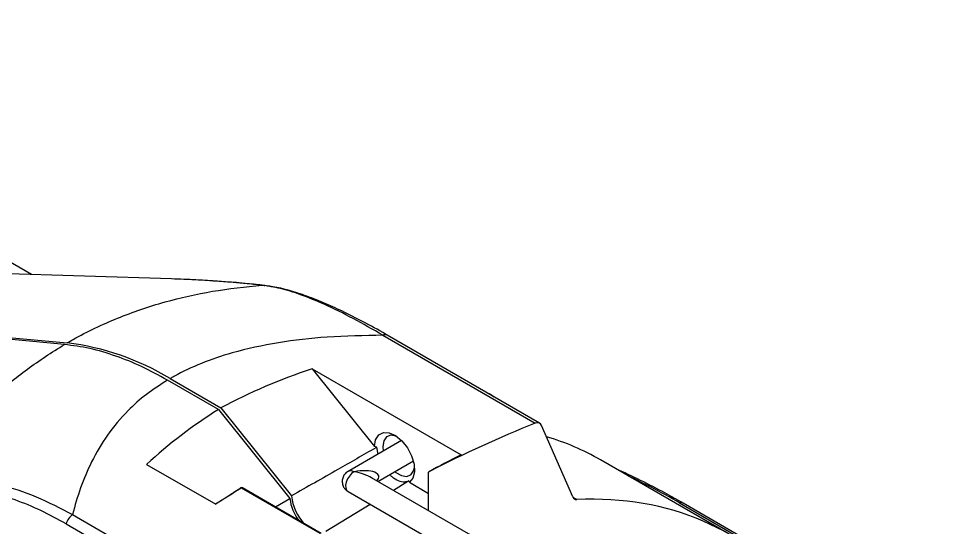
# Model space of a CAD drawing. Extents: x 12.3 to 108.7, y 1.1 to 80.4.
# Drawn here: x 26.552 to 31.41, y 60.987 to 63.682 of the extents above; entities that cross this region are included whole.
import ezdxf

# ---------------------------------------------------------------- set-up
doc = ezdxf.new("R2010")
doc.units = 0
doc.header["$MEASUREMENT"] = 0
doc.layers.add('OBJECT', color=7, linetype='CONTINUOUS')

msp = doc.modelspace()

# ---------------------------------------------------------------- linework, layer by layer
at = {"layer": 'OBJECT'}
for p, q in [((26.6224, 62.3263), (24.2745, 63.6817)), ((27.3633, 62.3031), (26.4154, 62.3328)), ((25.5583, 62.0823), (26.8103, 61.9644)), ((28.4826, 62.0051), (29.2891, 61.5395)), ((29.3132, 61.5393), (28.5064, 62.0051)), ((28.1085, 61.828), (28.8977, 61.3724)), ((28.1085, 61.828), (28.4388, 61.417)), ((27.6117, 61.6119), (27.3421, 61.7676)), ((27.3561, 61.7758), (27.6253, 61.6204)), ((29.0608, 61.6873), (29.0466, 61.6955)), ((29.0608, 61.6873), (29.0714, 61.6789)), ((27.6117, 61.6119), (27.9905, 61.1407)), ((27.6253, 61.6204), (27.9993, 61.1552)), ((29.4888, 61.1495), (29.3226, 61.5283)), ((28.5818, 61.4483), (28.2985, 61.2847)), ((28.4516, 61.4129), (28.4388, 61.417)), ((28.4572, 61.3764), (28.4516, 61.4129)), ((28.482, 61.416), (28.4843, 61.392)), ((27.2317, 61.3218), (27.5974, 61.1107)), ((28.4562, 61.2314), (28.6443, 61.34)), ((30.3169, 60.9523), (29.6362, 61.3453)), ((28.7243, 61.0772), (28.7243, 61.2814)), ((29.1943, 60.8069), (28.4234, 61.2503)), ((28.6231, 61.2269), (28.6212, 61.2342)), ((28.6231, 61.2269), (28.7243, 61.1685)), ((28.1512, 60.9558), (27.7337, 61.1968)), ((28.1566, 60.9566), (27.7391, 61.1976)), ((28.2986, 61.1779), (29.0367, 60.7534)), ((27.9146, 61.0963), (27.9905, 61.1407)), ((29.4896, 61.1478), (29.5107, 61.1356)), ((30.0541, 61.1184), (31.3917, 60.3462)), ((31.4104, 60.3445), (30.0729, 61.1166)), ((28.4163, 61.1101), (28.1806, 60.9674)), ((26.8388, 61.0562), (27.6383, 60.5947)), ((26.8056, 61.0068), (27.6053, 60.5452))]:
    msp.add_line(p, q, dxfattribs=at)
at = {"layer": 'OBJECT', "flags": 128}
for points in [[(26.7962, 61.9561), (25.8081, 62.0492), (25.5442, 62.0741)], [(29.0596, 61.6857), (29.0465, 61.6955), (29.0336, 61.7007)], [(28.4388, 61.417), (28.4446, 61.4525), (28.4607, 61.4779), (28.4855, 61.4906), (28.5165, 61.4892), (28.5504, 61.474), (28.5837, 61.4464), (28.6131, 61.4093), (28.6353, 61.3667), (28.6483, 61.3227), (28.6505, 61.2822), (28.6418, 61.2491), (28.6231, 61.2269)], [(28.5563, 61.47), (28.5518, 61.4718), (28.5243, 61.4761), (28.5018, 61.4673), (28.4871, 61.4465), (28.482, 61.416)], [(28.5468, 61.2838), (28.5518, 61.2797), (28.5812, 61.2627), (28.6087, 61.2584), (28.6312, 61.2672), (28.6459, 61.2881), (28.6502, 61.3058)], [(28.6212, 61.2342), (28.6159, 61.2311), (28.5384, 61.1841)]]:
    msp.add_lwpolyline(points, dxfattribs=at)
at = {"layer": 'OBJECT'}
for centre, radius, start, end in [((28.4944, 61.9807), 0.0272, 63.8373, 115.8344), ((26.6473, 60.6084), 1.3657, 58.7363, 83.1449), ((28.9803, 60.2067), 1.314, 60.0537, 73.6958), ((27.7317, 61.1938), 0.0046, 128.3412, 189.319), ((27.7341, 61.1889), 0.01, 60.0027, 121.743), ((27.7308, 61.1932), 0.00467, 51.6112, 115.0582), ((27.737, 61.1928), 0.00517, 65.9959, 129.3857), ((28.2212, 61.1671), 0.2322, 186.526, 217.5482), ((28.2417, 61.1782), 0.2435, 185.4382, 224.3968), ((30.0614, 61.0952), 0.0244, 61.8723, 107.4418), ((26.899, 60.9799), 0.0972, 128.2613, 163.8902)]:
    msp.add_arc(centre, radius, start, end, dxfattribs=at)
for centre, major_axis, ratio, start_param, end_param in [((37.4233, 49.4318), (-10.3016, 11.8412), 0.415023, 6.112146, 6.189724), ((37.4233, 49.4318), (-10.1086, 11.9632), 0.406256, 6.225497, 6.300575), ((28.4601, 54.6062), (4.0525, 6.8978), 0.582398, 0.643949, 0.74343), ((29.2829, 61.4875), (0.0304, 0.0517), 0.582398, 5.88446, 6.927135), ((28.4669, 54.6022), (3.8966, 6.9876), 0.567218, 0.699312, 0.730563), ((28.331, 61.2313), (0.0331, 0.053), 0.601036, 0.806091, 3.163287), ((28.331, 61.2313), (-0.0332, 0.053), 0.600021, 5.478088, 6.261568), ((28.331, 61.2313), (0.1304, 0.0287), 0.375112, 5.801823, 7.772292), ((28.331, 61.2313), (0.1304, -0.0284), 0.375149, 0.868617, 1.653014), ((28.331, 61.2313), (0.1304, -0.0284), 0.375149, 0.796181, 0.868617), ((28.0365, 54.8508), (4.101, 6.858), 0.587369, 0.848197, 0.87088), ((28.0435, 54.8467), (4.106, 6.8667), 0.587356, 0.848185, 0.87192), ((29.5285, 61.1903), (0.0304, 0.0517), 0.582398, 2.742868, 3.503002), ((28.3627, 57.6061), (1.9629, 3.3411), 0.582398, 6.066466, 6.644595)]:
    msp.add_ellipse(centre, major_axis=major_axis, ratio=ratio, start_param=start_param, end_param=end_param, dxfattribs=at)
for points, knots in [([(27.8432, 62.2698), (27.8134, 62.2729), (27.7597, 62.2784), (27.6772, 62.2854), (27.6146, 62.2903), (27.5594, 62.2936), (27.5029, 62.2973), (27.435, 62.3006), (27.3849, 62.3023), (27.3633, 62.3031)], [0, 0, 0, 0, 0.189758, 0.341406, 0.51412, 0.577661, 0.683919, 0.863467, 1, 1, 1, 1]), ([(27.8586, 62.2683), (27.778, 62.2769), (27.6846, 62.2869), (27.5879, 62.2916), (27.5747, 62.2923)], [0, 0, 0, 0, 0.8631941, 1, 1, 1, 1]), ([(26.8103, 61.9644), (26.8212, 61.9705), (26.9069, 62.0194), (27.0759, 62.1), (27.3233, 62.1841), (27.5794, 62.2427), (27.755, 62.2607), (27.8432, 62.2698)], [0, 0, 0, 0, 0.03531, 0.279992, 0.527063, 0.762577, 1, 1, 1, 1]), ([(27.8432, 62.2698), (27.8471, 62.2699), (27.8523, 62.2701), (27.8572, 62.2684), (27.8585, 62.268)], [0, 0, 0, 0, 0.748111, 1, 1, 1, 1]), ([(28.4826, 62.0051), (28.4299, 62.0354), (28.3241, 62.0961), (28.1784, 62.1676), (28.0497, 62.22), (27.9378, 62.2552), (27.8748, 62.2649), (27.8432, 62.2698)], [0, 0, 0, 0, 0.218089, 0.438108, 0.636555, 0.817194, 1, 1, 1, 1]), ([(28.5063, 62.0052), (28.5032, 62.0071), (28.4596, 62.033), (28.3798, 62.0761), (28.2702, 62.132), (28.1664, 62.1791), (28.0685, 62.2174), (27.9759, 62.2458), (27.9088, 62.2621), (27.8745, 62.2653), (27.8664, 62.266)], [0, 0, 0, 0, 0.013082, 0.18038, 0.340168, 0.489465, 0.648113, 0.801697, 0.953531, 1, 1, 1, 1]), ([(28.4826, 62.0051), (28.3838, 62.0033), (28.1963, 61.9999), (27.928, 61.9689), (27.7049, 61.9213), (27.5208, 61.8588), (27.4149, 61.8093), (27.3626, 61.7795), (27.3561, 61.7758)], [0, 0, 0, 0, 0.240482, 0.456541, 0.672314, 0.825355, 0.978337, 1, 1, 1, 1]), ([(26.0577, 61.239), (26.1116, 61.3171), (26.22, 61.4742), (26.4054, 61.6679), (26.5973, 61.8307), (26.7297, 61.9142), (26.7962, 61.9561)], [0, 0, 0, 0, 0.272785, 0.548402, 0.773307, 1, 1, 1, 1]), ([(27.3421, 61.7676), (27.2963, 61.7925), (27.2047, 61.8424), (27.0669, 61.8976), (26.9296, 61.9384), (26.8407, 61.9502), (26.7962, 61.9561)], [0, 0, 0, 0, 0.245051, 0.490103, 0.745052, 1, 1, 1, 1]), ([(27.3421, 61.7676), (27.3041, 61.7431), (27.2277, 61.6939), (27.12, 61.5971), (27.0204, 61.4781), (26.9395, 61.3401), (26.879, 61.1989), (26.8522, 61.1038), (26.8388, 61.0562)], [0, 0, 0, 0, 0.135924, 0.273595, 0.460994, 0.65131, 0.825153, 1, 1, 1, 1]), ([(28.4516, 61.4129), (28.4495, 61.4116), (28.3804, 61.3723), (28.2296, 61.2864), (28.081, 61.2017), (27.9993, 61.1552)], [0, 0, 0, 0, 0.014318, 0.458098, 1, 1, 1, 1]), ([(28.299, 61.2841), (28.2963, 61.2827), (28.2872, 61.2782), (28.2759, 61.2643), (28.2674, 61.2442), (28.2669, 61.2218), (28.2738, 61.2019), (28.285, 61.1869), (28.2945, 61.1809), (28.2986, 61.1783)], [0, 0, 0, 0, 0.071627, 0.234185, 0.403033, 0.573883, 0.740525, 0.886422, 1, 1, 1, 1]), ([(28.6212, 61.2342), (28.6135, 61.2313), (28.5971, 61.2251), (28.5656, 61.233), (28.5379, 61.2481), (28.5236, 61.2636), (28.5196, 61.268)], [0, 0, 0, 0, 0.270381, 0.575475, 0.880578, 1, 1, 1, 1]), ([(30.0722, 61.1165), (30.0404, 61.1347), (29.9687, 61.1758), (29.85, 61.2374), (29.7598, 61.2791), (29.7149, 61.2998)], [0, 0, 0, 0, 0.285759, 0.645126, 1, 1, 1, 1]), ([(26.0577, 61.239), (26.1252, 61.2442), (26.256, 61.2541), (26.4541, 61.2189), (26.6483, 61.1556), (26.775, 61.0895), (26.8388, 61.0562)], [0, 0, 0, 0, 0.257109, 0.497626, 0.747109, 1, 1, 1, 1]), ([(30.0541, 61.1184), (30.0052, 61.1461), (29.9195, 61.1946), (29.8249, 61.2402), (29.7843, 61.2597)], [0, 0, 0, 0, 0.57049, 1, 1, 1, 1]), ([(26.8056, 61.0068), (26.7612, 61.0312), (26.6724, 61.0798), (26.5338, 61.1368), (26.3913, 61.1778), (26.2282, 61.2044), (26.1145, 61.1961), (26.0491, 61.1914)], [0, 0, 0, 0, 0.183115, 0.366178, 0.555066, 0.743887, 1, 1, 1, 1])]:
    msp.add_open_spline(points, degree=3, knots=knots, dxfattribs=at)

doc.saveas('drawing.dxf')
